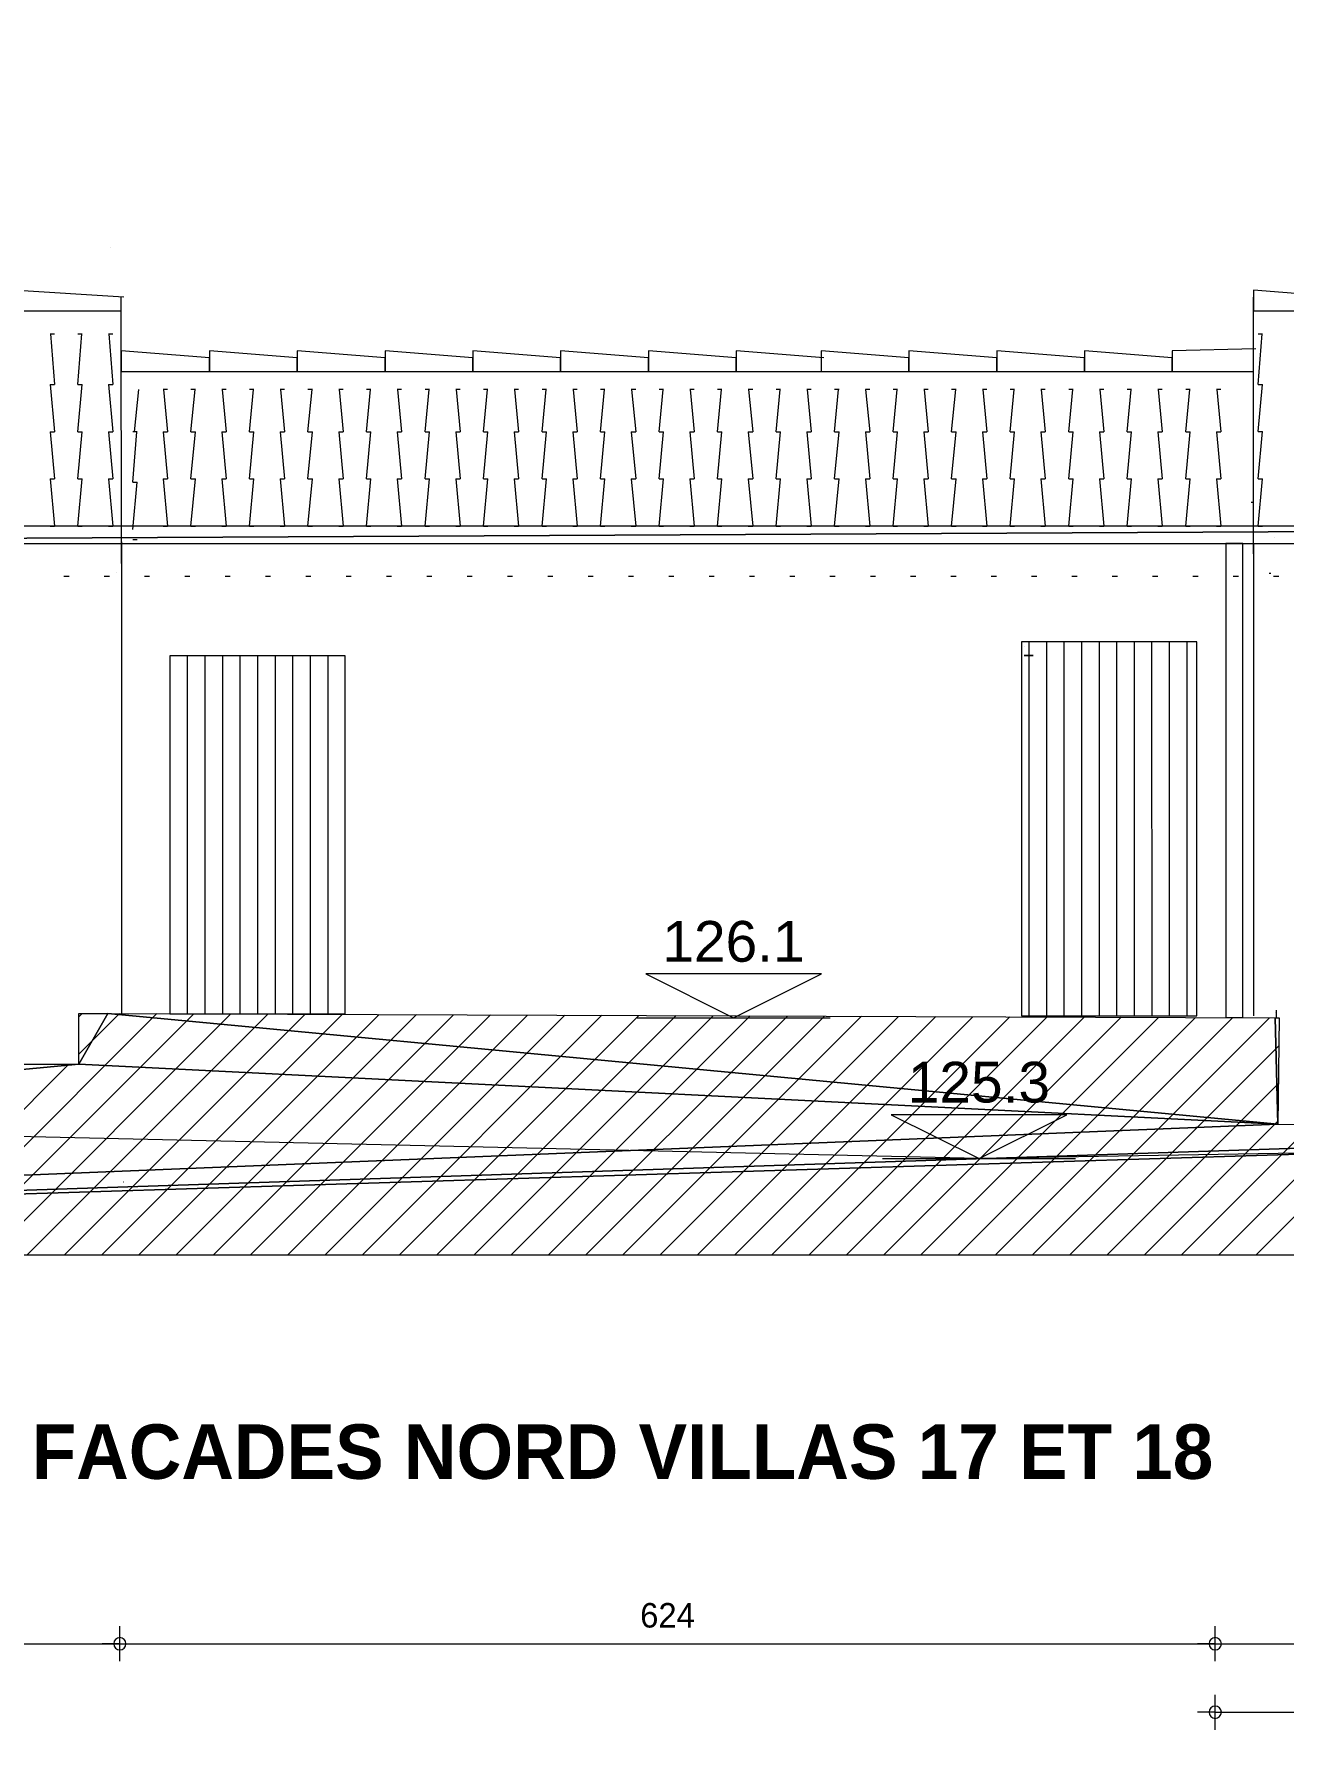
# Model space of a CAD drawing. Header units: metres. Extents: x -36.1 to 26, y -0.1 to 41.9.
# Drawn here: x -4.89 to 2.23, y 15.17 to 24.87 of the extents above; entities that cross this region are included whole.
import ezdxf
from ezdxf.enums import TextEntityAlignment as Align
from ezdxf.lldxf.tags import DXFTag

# ---------------------------------------------------------------- set-up
doc = ezdxf.new("R2010")
doc.units = ezdxf.units.M
doc.header["$MEASUREMENT"] = 0
for name, color, linetype in [('Calque commun', 7, 'Continuous'), ('Calque59', 7, 'Continuous'), ('Cotations', 7, 'Continuous')]:
    doc.layers.add(name, color=color, linetype=linetype)
doc.styles.add('Arial6', font='arial.ttf', dxfattribs={"height": 0.231939})
doc.styles.add('Century Gothic2', font='GOTHIC.TTF', dxfattribs={"height": 0.139636})
doc.styles.add('Century Gothic8', font='GOTHICB.TTF', dxfattribs={"height": 0.31023})
tags = doc.linetypes.add('HIDDEN', pattern=[0.375, 0.25, -0.125]).pattern_tags.tags
tags[6:7] = [DXFTag(74, 4), DXFTag(75, 0), DXFTag(340, '0'), DXFTag(46, 1.0), DXFTag(50, 0.0), DXFTag(44, 0.0), DXFTag(45, 0.0)]
tags[4:5] = [DXFTag(74, 4), DXFTag(75, 0), DXFTag(340, '0'), DXFTag(46, 1.0), DXFTag(50, 0.0), DXFTag(44, 0.0), DXFTag(45, 0.0)]

# ---------------------------------------------------------------- blocks, each defined once
blk = doc.blocks.new('new57')
at = {"layer": 'Calque commun', "color": 5, "linetype": 'Continuous', "lineweight": 9}
blk.add_arc((0, 0), 0.5, 0, 359.9994, dxfattribs=at)
blk = doc.blocks.new('new58')
at = {"layer": 'Calque commun', "color": 5, "linetype": 'Continuous', "lineweight": 9}
blk.add_arc((0, 0), 0.5, 0, 359.9994, dxfattribs=at)
blk = doc.blocks.new('DimLine13271')
at = {"layer": 'Calque commun', "color": 5, "linetype": 'Continuous', "lineweight": 9}
for p, q in [((-10.9986, 15.6024), (-10.9986, 15.8024)), ((-4.3986, 15.6024), (-4.3986, 15.8024)), ((-10.9986, 15.7024), (-11.0986, 15.7024)), ((-10.9986, 15.7024), (-4.3986, 15.7024)), ((-4.3986, 15.7024), (-4.2986, 15.7024))]:
    blk.add_line(p, q, dxfattribs=at)
at = {"layer": 'Calque commun', "color": 5, "linetype": 'Continuous', "lineweight": 9, "xscale": 0.07000000029802322, "yscale": 0.07000000029802322, "zscale": 0.07000000029802322}
for name, p in [('new57', (-10.9986, 15.7024)), ('new58', (-4.3986, 15.7024))]:
    blk.add_blockref(name, p, dxfattribs=at)
at = {"layer": 'Calque commun', "color": 5, "linetype": 'Continuous', "lineweight": 9, "style": 'Century Gothic2'}
blk.add_text('660', height=0.13964, dxfattribs=at).set_placement((-7.6986, 15.7524), align=Align.BOTTOM_CENTER)
blk = doc.blocks.new('new59')
at = {"layer": 'Calque commun', "color": 5, "linetype": 'Continuous', "lineweight": 9}
blk.add_arc((0, 0), 0.5, 0, 359.9994, dxfattribs=at)
blk = doc.blocks.new('new60')
at = {"layer": 'Calque commun', "color": 5, "linetype": 'Continuous', "lineweight": 9}
blk.add_arc((0, 0), 0.5, 0, 359.9994, dxfattribs=at)
blk = doc.blocks.new('DimLine13279')
at = {"layer": 'Calque commun', "color": 5, "linetype": 'Continuous', "lineweight": 9}
for p, q in [((-4.3986, 15.6024), (-4.3986, 15.8024)), ((1.8414, 15.6024), (1.8414, 15.8024)), ((-4.3986, 15.7024), (-4.4986, 15.7024)), ((-4.3986, 15.7024), (1.8414, 15.7024)), ((1.8414, 15.7024), (1.9414, 15.7024))]:
    blk.add_line(p, q, dxfattribs=at)
at = {"layer": 'Calque commun', "color": 5, "linetype": 'Continuous', "lineweight": 9, "xscale": 0.07000000029802322, "yscale": 0.07000000029802322, "zscale": 0.07000000029802322}
for name, p in [('new59', (-4.3986, 15.7024)), ('new60', (1.8414, 15.7024))]:
    blk.add_blockref(name, p, dxfattribs=at)
at = {"layer": 'Calque commun', "color": 5, "linetype": 'Continuous', "lineweight": 9, "style": 'Century Gothic2'}
blk.add_text('624', height=0.13964, dxfattribs=at).set_placement((-1.2786, 15.7524), align=Align.BOTTOM_CENTER)
blk = doc.blocks.new('new61')
at = {"layer": 'Calque commun', "color": 5, "linetype": 'Continuous', "lineweight": 9}
blk.add_arc((0, 0), 0.5, 0, 359.9994, dxfattribs=at)
blk = doc.blocks.new('new62')
at = {"layer": 'Calque commun', "color": 5, "linetype": 'Continuous', "lineweight": 9}
blk.add_arc((0, 0), 0.5, 0, 359.9994, dxfattribs=at)
blk = doc.blocks.new('DimLine13287')
at = {"layer": 'Calque commun', "color": 5, "linetype": 'Continuous', "lineweight": 9}
for p, q in [((1.8414, 15.6024), (1.8414, 15.8024)), ((8.4414, 15.6024), (8.4414, 15.8024)), ((1.8414, 15.7024), (1.7414, 15.7024)), ((1.8414, 15.7024), (8.4414, 15.7024)), ((8.4414, 15.7024), (8.5414, 15.7024))]:
    blk.add_line(p, q, dxfattribs=at)
at = {"layer": 'Calque commun', "color": 5, "linetype": 'Continuous', "lineweight": 9, "xscale": 0.07000000029802322, "yscale": 0.07000000029802322, "zscale": 0.07000000029802322}
for name, p in [('new61', (1.8414, 15.7024)), ('new62', (8.4414, 15.7024))]:
    blk.add_blockref(name, p, dxfattribs=at)
at = {"layer": 'Calque commun', "color": 5, "linetype": 'Continuous', "lineweight": 9, "style": 'Century Gothic2'}
blk.add_text('660', height=0.13964, dxfattribs=at).set_placement((5.1414, 15.7524), align=Align.BOTTOM_CENTER)
blk = doc.blocks.new('new91')
at = {"layer": 'Calque commun', "color": 5, "linetype": 'Continuous', "lineweight": 9}
blk.add_arc((0, 0), 0.5, 0, 359.9994, dxfattribs=at)
blk = doc.blocks.new('new92')
at = {"layer": 'Calque commun', "color": 5, "linetype": 'Continuous', "lineweight": 9}
blk.add_arc((0, 0), 0.5, 0, 359.9994, dxfattribs=at)
blk = doc.blocks.new('DimLine13440')
at = {"layer": 'Calque commun', "color": 5, "linetype": 'Continuous', "lineweight": 9}
for p, q in [((1.8414, 15.2118), (1.8414, 15.4118)), ((4.8414, 15.2118), (4.8414, 15.4118)), ((1.8414, 15.3118), (1.7414, 15.3118)), ((1.8414, 15.3118), (4.8414, 15.3118)), ((4.8414, 15.3118), (4.9414, 15.3118))]:
    blk.add_line(p, q, dxfattribs=at)
at = {"layer": 'Calque commun', "color": 5, "linetype": 'Continuous', "lineweight": 9, "xscale": 0.07000000029802322, "yscale": 0.07000000029802322, "zscale": 0.07000000029802322}
for name, p in [('new91', (1.8414, 15.3118)), ('new92', (4.8414, 15.3118))]:
    blk.add_blockref(name, p, dxfattribs=at)
at = {"layer": 'Calque commun', "color": 5, "linetype": 'Continuous', "lineweight": 9, "style": 'Century Gothic2'}
blk.add_text('300', height=0.13964, dxfattribs=at).set_placement((3.3414, 15.3618), align=Align.BOTTOM_CENTER)
blk = doc.blocks.new('Block4')
at = {"layer": 'Calque commun', "color": 0, "linetype": 'Continuous', "lineweight": 9}
blk.add_line((-0.55, 0), (0.55, 0), dxfattribs=at)
blk.add_polyline3d([(-0.5, 0.25, 0), (0, 0, 0), (0.5, 0.25, 0), (-0.5, 0.25, 0)], dxfattribs=at)
blk = doc.blocks.new('Lvl1')
at = {"layer": 'Calque commun', "color": 0, "linetype": 'ByBlock', "lineweight": -2}
blk.add_blockref('Block4', (0, 0), dxfattribs=at)
blk = doc.blocks.new('new207')
at = {"layer": 'Cotations', "color": 250, "linetype": 'ByBlock', "lineweight": -2}
blk.add_blockref('Lvl1', (-0.9018, 19.2668), dxfattribs=at)
at = {"layer": 'Cotations', "color": 212, "linetype": 'ByBlock', "lineweight": -2, "style": 'Arial6'}
blk.add_text('126.1', height=0.23194, dxfattribs=at).set_placement((-0.9028, 19.5168), align=Align.BOTTOM_CENTER)
blk = doc.blocks.new('new208')
at = {"layer": 'Cotations', "color": 250, "linetype": 'ByBlock', "lineweight": -2}
blk.add_blockref('Lvl1', (0.4963, 18.465), dxfattribs=at)
at = {"layer": 'Cotations', "color": 212, "linetype": 'ByBlock', "lineweight": -2, "style": 'Arial6'}
blk.add_text('125.3', height=0.23194, dxfattribs=at).set_placement((0.4953, 18.715), align=Align.BOTTOM_CENTER)
blk = doc.blocks.new('hatch2')
at = {"layer": 'Calque commun', "color": 7, "linetype": 'Continuous', "lineweight": 9}
for p, q in [((-4.1887, 19.2907), (-5.5645, 17.9149)), ((-3.9774, 19.2899), (-5.3524, 17.9149)), ((-3.7661, 19.2891), (-5.1403, 17.9149)), ((-3.5547, 19.2883), (-4.9281, 17.9149)), ((-3.3434, 19.2875), (-4.716, 17.9149)), ((-4.4001, 19.2915), (-4.6318, 19.0598)), ((-4.6128, 19.2909), (-4.6318, 19.2719)), ((-3.132, 19.2867), (-4.5039, 17.9149)), ((-2.9207, 19.2859), (-4.2917, 17.9149)), ((-2.7094, 19.2852), (-4.0796, 17.9149)), ((-2.498, 19.2844), (-3.8675, 17.9149)), ((-2.2867, 19.2836), (-3.6554, 17.9149)), ((-2.0754, 19.2828), (-3.4432, 17.9149)), ((-1.864, 19.282), (-3.2311, 17.9149)), ((-1.6527, 19.2812), (-3.019, 17.9149)), ((-1.4413, 19.2804), (-2.8068, 17.9149)), ((-1.23, 19.2796), (-2.5947, 17.9149)), ((-1.0187, 19.2788), (-2.3826, 17.9149)), ((-0.8073, 19.278), (-2.1704, 17.9149)), ((-0.596, 19.2772), (-1.9583, 17.9149)), ((-0.3846, 19.2764), (-1.7462, 17.9149)), ((-0.1733, 19.2756), (-1.5341, 17.9149)), ((0.038, 19.2748), (-1.3219, 17.9149)), ((0.2494, 19.274), (-1.1098, 17.9149)), ((0.4607, 19.2733), (-0.8977, 17.9149)), ((0.672, 19.2725), (-0.6855, 17.9149)), ((0.8834, 19.2717), (-0.4734, 17.9149)), ((1.0947, 19.2709), (-0.2613, 17.9149)), ((1.3061, 19.2701), (-0.0491, 17.9149)), ((1.5174, 19.2693), (0.163, 17.9149)), ((1.7287, 19.2685), (0.3751, 17.9149)), ((1.9401, 19.2677), (0.5872, 17.9149)), ((2.1514, 19.2669), (0.7994, 17.9149)), ((2.2044, 19.1078), (1.0115, 17.9149)), ((-4.6894, 19.0022), (-5.7767, 17.9149)), ((2.2015, 18.8928), (1.2236, 17.9149)), ((2.1986, 18.6777), (1.4358, 17.9148)), ((2.3938, 18.6608), (1.6479, 17.9148)), ((2.6054, 18.6602), (1.86, 17.9148)), ((2.8169, 18.6596), (2.0722, 17.9148))]:
    blk.add_line(p, q, dxfattribs=at)
at = {"layer": 'Calque commun', "color": 7, "linetype": 'Continuous', "lineweight": 18}
mesh = blk.add_polyface(dxfattribs=at)
corners = [(-11.8855, 19.0007), (-16.1502, 17.915), (-12.5424, 18.9961), (2.1984, 18.6613), (-4.6318, 19.0022), (2.2066, 19.2668), (2.1839, 19.2668), (6.1197, 18.6503), (7.0133, 18.6363), (-4.466, 19.2917), (-10.8823, 19.0022), (-11.0193, 19.0022), (-4.6318, 19.2908), (11.8477, 17.9037), (8.7898, 17.9037), (8.7898, 17.9148), (8.7898, 18.7363), (11.8477, 18.7363), (-11.0193, 19.0122), (-10.8823, 19.0241), (-16.1485, 18.9961)]
mesh.append_faces([[corners[k] for k in face] for face in [(10, 18, 19)]], dxfattribs={"vtx0": -1, "color": 7})
mesh.append_faces([[corners[k] for k in face] for face in [(0, 1, 2), (13, 15, 17)]], dxfattribs={"vtx0": -1, "vtx1": -1, "color": 7})
mesh.append_faces([[corners[k] for k in face] for face in [(3, 1, 4), (3, 4, 9), (10, 1, 11)]], dxfattribs={"vtx0": -1, "vtx1": -1, "vtx2": -1, "color": 7})
mesh.append_faces([[corners[k] for k in face] for face in [(1, 3, 7), (1, 7, 8), (10, 11, 18), (3, 9, 6)]], dxfattribs={"vtx0": -1, "vtx2": -1, "color": 7})
mesh.append_faces([[corners[k] for k in face] for face in [(5, 3, 6)]], dxfattribs={"vtx1": -1, "color": 7})
mesh.append_faces([[corners[k] for k in face] for face in [(15, 1, 8), (0, 11, 1), (16, 17, 15), (10, 4, 1), (8, 16, 15)]], dxfattribs={"vtx1": -1, "vtx2": -1, "color": 7})
mesh.append_faces([[corners[k] for k in face] for face in [(4, 12, 9), (13, 14, 15), (1, 20, 2)]], dxfattribs={"vtx2": -1, "color": 7})
blk = doc.blocks.new('hatch7')
at = {"layer": 'Calque commun', "color": 8, "linetype": 'Continuous', "lineweight": 9}
for p, q in [((-4.1144, 21.329), (-4.1143, 19.2903)), ((-4.0144, 21.329), (-4.0143, 19.2903)), ((-3.9144, 21.329), (-3.9143, 19.2903)), ((-3.8144, 21.329), (-3.8143, 19.2903)), ((-3.7144, 21.329), (-3.7143, 19.2903)), ((-3.6144, 21.329), (-3.6143, 19.2903)), ((-3.5144, 21.329), (-3.5143, 19.2903)), ((-3.4144, 21.329), (-3.4143, 19.2903)), ((-3.3144, 21.329), (-3.3143, 19.2903)), ((-3.2144, 21.329), (-3.2143, 19.2903))]:
    blk.add_line(p, q, dxfattribs=at)
at = {"layer": 'Calque commun', "color": 7, "linetype": 'Continuous', "lineweight": 9}
mesh = blk.add_polyface(dxfattribs=at)
corners = [(-3.1144, 21.329), (-4.1144, 21.329), (-4.1144, 19.2903), (-3.1144, 19.2903)]
mesh.append_faces([[corners[k] for k in face] for face in [(0, 1, 2, 3)]], dxfattribs={"color": 7})
blk = doc.blocks.new('hatch8')
at = {"layer": 'Calque commun', "color": 8, "linetype": 'Continuous', "lineweight": 9}
for p, q in [((0.7794, 21.4081), (0.7795, 19.279)), ((0.8794, 21.4081), (0.8795, 19.279)), ((0.9794, 21.4081), (0.9795, 19.279)), ((1.0794, 21.4081), (1.0795, 19.279)), ((1.1794, 21.4081), (1.1795, 19.279)), ((1.2794, 21.4081), (1.2795, 19.279)), ((1.3794, 21.4081), (1.3795, 19.279)), ((1.4794, 21.4081), (1.4795, 19.279)), ((1.5794, 21.4081), (1.5795, 19.279)), ((1.6794, 21.4081), (1.6795, 19.279))]:
    blk.add_line(p, q, dxfattribs=at)
at = {"layer": 'Calque commun', "color": 7, "linetype": 'Continuous', "lineweight": 9}
mesh = blk.add_polyface(dxfattribs=at)
corners = [(1.7375, 21.4081), (0.7375, 21.4081), (0.7375, 19.279), (1.7375, 19.279)]
mesh.append_faces([[corners[k] for k in face] for face in [(0, 1, 2, 3)]], dxfattribs={"color": 7})
blk = doc.blocks.new('toit facade 17 18')
at = {"layer": 'Calque commun', "color": 7, "linetype": 'Continuous', "lineweight": 9}
for p, q in [((77.18, -19.9853), (77.1796, -18.4685)), ((83.6288, -19.8254), (83.6284, -18.4685)), ((83.6287, -19.9303), (83.6284, -18.8706))]:
    blk.add_line(p, q, dxfattribs=at)
at = {"layer": 'Calque commun', "color": 32, "linetype": 'Continuous', "lineweight": 9}
blk.add_line((83.6157, -19.6353), (83.6254, -19.6353), dxfattribs=at)
at = {"layer": 'Calque59', "color": 32, "linetype": 'Continuous', "lineweight": 9}
for p, q in [((76.7736, -18.6777), (76.7985, -18.6777)), ((76.7755, -18.6782), (76.7985, -18.9662)), ((76.932, -18.6777), (76.9569, -18.6777)), ((76.932, -18.9662), (76.955, -18.6782)), ((77.1069, -18.6777), (77.1319, -18.6777)), ((77.1088, -18.6782), (77.1319, -18.9662)), ((83.6562, -18.6772), (83.6813, -18.6772)), ((83.6562, -18.9657), (83.6793, -18.6778)), ((76.7736, -18.9662), (76.7985, -19.2349)), ((76.7736, -18.9662), (76.7985, -18.9662)), ((76.932, -19.2349), (76.9569, -18.9662)), ((76.932, -18.9662), (76.9569, -18.9662)), ((77.1069, -18.9662), (77.1319, -19.2349)), ((77.1069, -18.9662), (77.1319, -18.9662)), ((77.2554, -19.2349), (77.2785, -18.9935)), ((77.418, -18.993), (77.443, -18.993)), ((77.42, -18.9935), (77.443, -19.2349)), ((77.5763, -18.993), (77.6014, -18.993)), ((77.5763, -19.2349), (77.5994, -18.9935)), ((77.7514, -18.993), (77.7763, -18.993)), ((77.7532, -18.9935), (77.7763, -19.2349)), ((77.9097, -18.993), (77.9346, -18.993)), ((77.9097, -19.2349), (77.9328, -18.9935)), ((78.0846, -18.993), (78.1097, -18.993)), ((78.0866, -18.9935), (78.1097, -19.2349)), ((78.243, -18.993), (78.268, -18.993)), ((78.243, -19.2349), (78.266, -18.9935)), ((78.418, -18.993), (78.443, -18.993)), ((78.42, -18.9935), (78.443, -19.2349)), ((78.5763, -18.993), (78.6014, -18.993)), ((78.5763, -19.2349), (78.5994, -18.9935)), ((78.7514, -18.993), (78.7763, -18.993)), ((78.7532, -18.9935), (78.7763, -19.2349)), ((78.9097, -18.993), (78.9346, -18.993)), ((78.9097, -19.2349), (78.9328, -18.9935)), ((79.0846, -18.993), (79.1097, -18.993)), ((79.0866, -18.9935), (79.1097, -19.2349)), ((79.243, -18.993), (79.268, -18.993)), ((79.243, -19.2349), (79.266, -18.9935)), ((79.418, -18.993), (79.443, -18.993)), ((79.42, -18.9935), (79.443, -19.2349)), ((79.5763, -18.993), (79.6014, -18.993)), ((79.5763, -19.2349), (79.5994, -18.9935)), ((79.7514, -18.993), (79.7763, -18.993)), ((79.7532, -18.9935), (79.7763, -19.2349)), ((79.9097, -18.993), (79.9346, -18.993)), ((79.9097, -19.2349), (79.9328, -18.9935)), ((80.0846, -18.993), (80.1097, -18.993)), ((80.0866, -18.9935), (80.1097, -19.2349)), ((80.243, -18.993), (80.268, -18.993)), ((80.243, -19.2349), (80.266, -18.9935)), ((80.418, -18.993), (80.443, -18.993)), ((80.42, -18.9935), (80.443, -19.2349)), ((80.5763, -18.993), (80.6014, -18.993)), ((80.5763, -19.2349), (80.5994, -18.9935)), ((80.7514, -18.993), (80.7763, -18.993)), ((80.7532, -18.9935), (80.7763, -19.2349)), ((80.9097, -18.993), (80.9346, -18.993)), ((80.9097, -19.2349), (80.9328, -18.9935)), ((81.0846, -18.993), (81.1097, -18.993)), ((81.0866, -18.9935), (81.1097, -19.2349)), ((81.243, -18.993), (81.268, -18.993)), ((81.243, -19.2349), (81.266, -18.9935)), ((81.418, -18.993), (81.4429, -18.993)), ((81.4198, -18.9935), (81.4429, -19.2349)), ((81.5763, -18.993), (81.6012, -18.993)), ((81.5763, -19.2349), (81.5994, -18.9935)), ((81.7513, -18.993), (81.7763, -18.993)), ((81.7532, -18.9935), (81.7763, -19.2349)), ((81.9096, -18.993), (81.9346, -18.993)), ((81.9096, -19.2349), (81.9327, -18.9935)), ((82.0846, -18.993), (82.1097, -18.993)), ((82.0866, -18.9935), (82.1097, -19.2349)), ((82.243, -18.993), (82.268, -18.993)), ((82.243, -19.2349), (82.266, -18.9935)), ((82.418, -18.993), (82.4429, -18.993)), ((82.4198, -18.9935), (82.4429, -19.2349)), ((82.5763, -18.993), (82.6012, -18.993)), ((82.5763, -19.2349), (82.5994, -18.9935)), ((82.7513, -18.993), (82.7763, -18.993)), ((82.7532, -18.9935), (82.7763, -19.2349)), ((82.9096, -18.993), (82.9346, -18.993)), ((82.9096, -19.2349), (82.9327, -18.9935)), ((83.0846, -18.993), (83.1097, -18.993)), ((83.0866, -18.9935), (83.1097, -19.2349)), ((83.243, -18.993), (83.268, -18.993)), ((83.243, -19.2349), (83.266, -18.9935)), ((83.418, -18.993), (83.4429, -18.993)), ((83.4198, -18.9935), (83.4429, -19.2349)), ((83.6562, -19.2344), (83.6813, -18.9657)), ((83.6562, -18.9657), (83.6813, -18.9657)), ((76.7736, -19.2349), (76.7985, -19.5036)), ((76.7736, -19.2349), (76.7985, -19.2349)), ((76.932, -19.5036), (76.9569, -19.2349)), ((76.932, -19.2349), (76.9569, -19.2349)), ((77.1069, -19.2349), (77.1319, -19.5036)), ((77.1069, -19.2349), (77.1319, -19.2349)), ((77.2449, -19.2344), (77.2699, -19.2344)), ((77.2449, -19.5228), (77.2679, -19.2349)), ((77.418, -19.2349), (77.443, -19.5036)), ((77.418, -19.2349), (77.443, -19.2349)), ((77.5763, -19.5036), (77.6014, -19.2349)), ((77.5763, -19.2349), (77.6014, -19.2349)), ((77.7514, -19.2349), (77.7763, -19.5036)), ((77.7514, -19.2349), (77.7763, -19.2349)), ((77.9097, -19.5036), (77.9346, -19.2349)), ((77.9097, -19.2349), (77.9346, -19.2349)), ((78.0846, -19.2349), (78.1097, -19.5036)), ((78.0846, -19.2349), (78.1097, -19.2349)), ((78.243, -19.5036), (78.268, -19.2349)), ((78.243, -19.2349), (78.268, -19.2349)), ((78.418, -19.2349), (78.443, -19.5036)), ((78.418, -19.2349), (78.443, -19.2349)), ((78.5763, -19.5036), (78.6014, -19.2349)), ((78.5763, -19.2349), (78.6014, -19.2349)), ((78.7514, -19.2349), (78.7763, -19.5036)), ((78.7514, -19.2349), (78.7763, -19.2349)), ((78.9097, -19.5036), (78.9346, -19.2349)), ((78.9097, -19.2349), (78.9346, -19.2349)), ((79.0846, -19.2349), (79.1097, -19.5036)), ((79.0846, -19.2349), (79.1097, -19.2349)), ((79.243, -19.5036), (79.268, -19.2349)), ((79.243, -19.2349), (79.268, -19.2349)), ((79.418, -19.2349), (79.443, -19.5036)), ((79.418, -19.2349), (79.443, -19.2349)), ((79.5763, -19.5036), (79.6014, -19.2349)), ((79.5763, -19.2349), (79.6014, -19.2349)), ((79.7514, -19.2349), (79.7763, -19.5036)), ((79.7514, -19.2349), (79.7763, -19.2349)), ((79.9097, -19.5036), (79.9346, -19.2349)), ((79.9097, -19.2349), (79.9346, -19.2349)), ((80.0846, -19.2349), (80.1097, -19.5036)), ((80.0846, -19.2349), (80.1097, -19.2349)), ((80.243, -19.5036), (80.268, -19.2349)), ((80.243, -19.2349), (80.268, -19.2349)), ((80.418, -19.2349), (80.443, -19.5036)), ((80.418, -19.2349), (80.443, -19.2349)), ((80.5763, -19.5036), (80.6014, -19.2349)), ((80.5763, -19.2349), (80.6014, -19.2349)), ((80.7514, -19.2349), (80.7763, -19.5036)), ((80.7514, -19.2349), (80.7763, -19.2349)), ((80.9097, -19.5036), (80.9346, -19.2349)), ((80.9097, -19.2349), (80.9346, -19.2349)), ((81.0846, -19.2349), (81.1097, -19.5036)), ((81.0846, -19.2349), (81.1097, -19.2349)), ((81.243, -19.5036), (81.268, -19.2349)), ((81.243, -19.2349), (81.268, -19.2349)), ((81.418, -19.2349), (81.4429, -19.5036)), ((81.418, -19.2349), (81.4429, -19.2349)), ((81.5763, -19.5036), (81.6012, -19.2349)), ((81.5763, -19.2349), (81.6012, -19.2349)), ((81.7513, -19.2349), (81.7763, -19.5036)), ((81.7513, -19.2349), (81.7763, -19.2349)), ((81.9096, -19.5036), (81.9346, -19.2349)), ((81.9096, -19.2349), (81.9346, -19.2349)), ((82.0846, -19.2349), (82.1097, -19.5036)), ((82.0846, -19.2349), (82.1097, -19.2349)), ((82.243, -19.5036), (82.268, -19.2349)), ((82.243, -19.2349), (82.268, -19.2349)), ((82.418, -19.2349), (82.4429, -19.5036)), ((82.418, -19.2349), (82.4429, -19.2349)), ((82.5763, -19.5036), (82.6012, -19.2349)), ((82.5763, -19.2349), (82.6012, -19.2349)), ((82.7513, -19.2349), (82.7763, -19.5036)), ((82.7513, -19.2349), (82.7763, -19.2349)), ((82.9096, -19.5036), (82.9346, -19.2349)), ((82.9096, -19.2349), (82.9346, -19.2349)), ((83.0846, -19.2349), (83.1097, -19.5036)), ((83.0846, -19.2349), (83.1097, -19.2349)), ((83.243, -19.5036), (83.268, -19.2349)), ((83.243, -19.2349), (83.268, -19.2349)), ((83.418, -19.2349), (83.4429, -19.5036)), ((83.418, -19.2349), (83.4429, -19.2349)), ((83.6562, -19.5031), (83.6813, -19.2344)), ((83.6562, -19.2344), (83.6813, -19.2344)), ((76.7736, -19.5036), (76.7985, -19.7723)), ((76.7736, -19.5036), (76.7985, -19.5036)), ((76.932, -19.7723), (76.9569, -19.5036)), ((76.932, -19.5036), (76.9569, -19.5036)), ((77.1069, -19.5036), (77.1319, -19.7723)), ((77.1069, -19.5036), (77.1319, -19.5036)), ((77.2449, -19.7916), (77.2699, -19.5228)), ((77.2449, -19.5228), (77.2699, -19.5228)), ((77.418, -19.5036), (77.443, -19.7723)), ((77.418, -19.5036), (77.443, -19.5036)), ((77.5763, -19.7723), (77.6014, -19.5036)), ((77.5763, -19.5036), (77.6014, -19.5036)), ((77.7514, -19.5036), (77.7763, -19.7723)), ((77.7514, -19.5036), (77.7763, -19.5036)), ((77.9097, -19.7723), (77.9346, -19.5036)), ((77.9097, -19.5036), (77.9346, -19.5036)), ((78.0846, -19.5036), (78.1097, -19.7723)), ((78.0846, -19.5036), (78.1097, -19.5036)), ((78.243, -19.7723), (78.268, -19.5036)), ((78.243, -19.5036), (78.268, -19.5036)), ((78.418, -19.5036), (78.443, -19.7723)), ((78.418, -19.5036), (78.443, -19.5036)), ((78.5763, -19.7723), (78.6014, -19.5036)), ((78.5763, -19.5036), (78.6014, -19.5036)), ((78.7514, -19.5036), (78.7763, -19.7723)), ((78.7514, -19.5036), (78.7763, -19.5036)), ((78.9097, -19.7723), (78.9346, -19.5036)), ((78.9097, -19.5036), (78.9346, -19.5036)), ((79.0846, -19.5036), (79.1097, -19.7723)), ((79.0846, -19.5036), (79.1097, -19.5036)), ((79.243, -19.7723), (79.268, -19.5036)), ((79.243, -19.5036), (79.268, -19.5036)), ((79.418, -19.5036), (79.443, -19.7723)), ((79.418, -19.5036), (79.443, -19.5036)), ((79.5763, -19.7723), (79.6014, -19.5036)), ((79.5763, -19.5036), (79.6014, -19.5036)), ((79.7514, -19.5036), (79.7763, -19.7723)), ((79.7514, -19.5036), (79.7763, -19.5036)), ((79.9097, -19.7723), (79.9346, -19.5036)), ((79.9097, -19.5036), (79.9346, -19.5036)), ((80.0846, -19.5036), (80.1097, -19.7723)), ((80.0846, -19.5036), (80.1097, -19.5036)), ((80.243, -19.7723), (80.268, -19.5036)), ((80.243, -19.5036), (80.268, -19.5036)), ((80.418, -19.5036), (80.443, -19.7723)), ((80.418, -19.5036), (80.443, -19.5036)), ((80.5763, -19.7723), (80.6014, -19.5036)), ((80.5763, -19.5036), (80.6014, -19.5036)), ((80.7514, -19.5036), (80.7763, -19.7723)), ((80.7514, -19.5036), (80.7763, -19.5036)), ((80.9097, -19.7723), (80.9346, -19.5036)), ((80.9097, -19.5036), (80.9346, -19.5036)), ((81.0846, -19.5036), (81.1097, -19.7723)), ((81.0846, -19.5036), (81.1097, -19.5036)), ((81.243, -19.7723), (81.268, -19.5036)), ((81.243, -19.5036), (81.268, -19.5036)), ((81.418, -19.5036), (81.4429, -19.7723)), ((81.418, -19.5036), (81.4429, -19.5036)), ((81.5763, -19.7723), (81.6012, -19.5036)), ((81.5763, -19.5036), (81.6012, -19.5036)), ((81.7513, -19.5036), (81.7763, -19.7723)), ((81.7513, -19.5036), (81.7763, -19.5036)), ((81.9096, -19.7723), (81.9346, -19.5036)), ((81.9096, -19.5036), (81.9346, -19.5036)), ((82.0846, -19.5036), (82.1097, -19.7723)), ((82.0846, -19.5036), (82.1097, -19.5036)), ((82.243, -19.7723), (82.268, -19.5036)), ((82.243, -19.5036), (82.268, -19.5036)), ((82.418, -19.5036), (82.4429, -19.7723)), ((82.418, -19.5036), (82.4429, -19.5036)), ((82.5763, -19.7723), (82.6012, -19.5036)), ((82.5763, -19.5036), (82.6012, -19.5036)), ((82.7513, -19.5036), (82.7763, -19.7723)), ((82.7513, -19.5036), (82.7763, -19.5036)), ((82.9096, -19.7723), (82.9346, -19.5036)), ((82.9096, -19.5036), (82.9346, -19.5036)), ((83.0846, -19.5036), (83.1097, -19.7723)), ((83.0846, -19.5036), (83.1097, -19.5036)), ((83.243, -19.7723), (83.268, -19.5036)), ((83.243, -19.5036), (83.268, -19.5036)), ((83.418, -19.5036), (83.4429, -19.7723)), ((83.418, -19.5036), (83.4429, -19.5036)), ((83.6562, -19.7719), (83.6813, -19.5031)), ((83.6562, -19.5031), (83.6813, -19.5031)), ((76.7736, -19.7723), (76.7985, -19.7723)), ((76.932, -19.7723), (76.9569, -19.7723)), ((77.1069, -19.7723), (77.1319, -19.7723)), ((77.418, -19.7723), (77.443, -19.7723)), ((77.5763, -19.7723), (77.6014, -19.7723)), ((77.7514, -19.7723), (77.7763, -19.7723)), ((77.9097, -19.7723), (77.9346, -19.7723)), ((78.0846, -19.7723), (78.1097, -19.7723)), ((78.243, -19.7723), (78.268, -19.7723)), ((78.418, -19.7723), (78.443, -19.7723)), ((78.5763, -19.7723), (78.6014, -19.7723)), ((78.7514, -19.7723), (78.7763, -19.7723)), ((78.9097, -19.7723), (78.9346, -19.7723)), ((79.0846, -19.7723), (79.1097, -19.7723)), ((79.243, -19.7723), (79.268, -19.7723)), ((79.418, -19.7723), (79.443, -19.7723)), ((79.5763, -19.7723), (79.6014, -19.7723)), ((79.7514, -19.7723), (79.7763, -19.7723)), ((79.9097, -19.7723), (79.9346, -19.7723)), ((80.0846, -19.7723), (80.1097, -19.7723)), ((80.243, -19.7723), (80.268, -19.7723)), ((80.418, -19.7723), (80.443, -19.7723)), ((80.5763, -19.7723), (80.6014, -19.7723)), ((80.7514, -19.7723), (80.7763, -19.7723)), ((80.9097, -19.7723), (80.9346, -19.7723)), ((81.0846, -19.7723), (81.1097, -19.7723)), ((81.243, -19.7723), (81.268, -19.7723)), ((81.418, -19.7723), (81.4429, -19.7723)), ((81.5763, -19.7723), (81.6012, -19.7723)), ((81.7513, -19.7723), (81.7763, -19.7723)), ((81.9096, -19.7723), (81.9346, -19.7723)), ((82.0846, -19.7723), (82.1097, -19.7723)), ((82.243, -19.7723), (82.268, -19.7723)), ((82.418, -19.7723), (82.4429, -19.7723)), ((82.5763, -19.7723), (82.6012, -19.7723)), ((82.7513, -19.7723), (82.7763, -19.7723)), ((82.9096, -19.7723), (82.9346, -19.7723)), ((83.0846, -19.7723), (83.1097, -19.7723)), ((83.243, -19.7723), (83.268, -19.7723)), ((83.418, -19.7723), (83.4429, -19.7723)), ((83.6563, -19.7723), (83.6813, -19.7723)), ((77.2449, -19.848), (77.2699, -19.848)), ((76.8519, -20.0577), (76.8816, -20.0577)), ((77.0816, -20.0577), (77.1114, -20.0577)), ((77.3113, -20.0577), (77.3411, -20.0577)), ((77.5411, -20.0577), (77.5708, -20.0577)), ((77.7708, -20.0577), (77.8005, -20.0577)), ((78.0005, -20.0577), (78.0303, -20.0577)), ((78.2303, -20.0577), (78.26, -20.0577)), ((78.46, -20.0577), (78.4897, -20.0577)), ((78.6897, -20.0577), (78.7195, -20.0577)), ((78.9194, -20.0577), (78.9492, -20.0577)), ((79.1492, -20.0577), (79.1789, -20.0577)), ((79.3789, -20.0577), (79.4086, -20.0577)), ((79.6086, -20.0577), (79.6384, -20.0577)), ((79.8384, -20.0577), (79.8681, -20.0577)), ((80.0681, -20.0577), (80.0978, -20.0577)), ((80.2978, -20.0577), (80.3276, -20.0577)), ((80.5275, -20.0577), (80.5573, -20.0577)), ((80.7573, -20.0577), (80.787, -20.0577)), ((80.987, -20.0577), (81.0167, -20.0577)), ((81.2167, -20.0577), (81.2465, -20.0577)), ((81.4465, -20.0577), (81.4762, -20.0577)), ((81.6762, -20.0577), (81.7059, -20.0577)), ((81.9059, -20.0577), (81.9357, -20.0577)), ((82.1357, -20.0577), (82.1654, -20.0577)), ((82.3654, -20.0577), (82.3951, -20.0577)), ((82.5951, -20.0577), (82.6248, -20.0577)), ((82.8248, -20.0577), (82.8546, -20.0577)), ((83.0546, -20.0577), (83.0843, -20.0577)), ((83.2843, -20.0577), (83.314, -20.0577)), ((83.514, -20.0577), (83.5438, -20.0577)), ((83.7438, -20.0577), (83.7735, -20.0577))]:
    blk.add_line(p, q, dxfattribs=at)
for points in [[(77.1939, -18.4685, 0), (76.5577, -18.4286, 0), (76.5577, -18.5464, 0), (77.1796, -18.5464, 0)], [(84.1309, -18.4687, 0), (83.6284, -18.4286, 0), (83.6284, -18.5464, 0), (84.1309, -18.5464, 0), (84.1309, -18.4687, 0)], [(77.6821, -18.815, 0), (77.1796, -18.775, 0), (77.1796, -18.8928, 0), (77.6821, -18.8928, 0), (77.6821, -18.815, 0)], [(78.1821, -18.815, 0), (77.6821, -18.775, 0), (77.6821, -18.8928, 0), (78.1821, -18.8928, 0), (78.1821, -18.815, 0)], [(78.6821, -18.815, 0), (78.1821, -18.775, 0), (78.1821, -18.8928, 0), (78.6821, -18.8928, 0), (78.6821, -18.815, 0)], [(79.1821, -18.815, 0), (78.6821, -18.775, 0), (78.6821, -18.8928, 0), (79.1821, -18.8928, 0), (79.1821, -18.815, 0)], [(79.6821, -18.815, 0), (79.1821, -18.775, 0), (79.1821, -18.8928, 0), (79.6821, -18.8928, 0), (79.6821, -18.815, 0)], [(80.1821, -18.815, 0), (79.6821, -18.775, 0), (79.6821, -18.8928, 0), (80.1821, -18.8928, 0), (80.1821, -18.815, 0)], [(80.6821, -18.815, 0), (80.1821, -18.775, 0), (80.1821, -18.8928, 0), (80.6821, -18.8928, 0), (80.6821, -18.815, 0)], [(81.1809, -18.8149, 0), (80.6821, -18.775, 0), (80.6821, -18.8928, 0), (81.1666, -18.8928, 0)], [(81.6666, -18.815, 0), (81.1666, -18.775, 0), (81.1666, -18.8928, 0), (81.6666, -18.8928, 0), (81.6666, -18.815, 0)], [(82.1666, -18.815, 0), (81.6666, -18.775, 0), (81.6666, -18.8928, 0), (82.1666, -18.8928, 0), (82.1666, -18.815, 0)], [(82.6666, -18.815, 0), (82.1666, -18.775, 0), (82.1666, -18.8928, 0), (82.6666, -18.8928, 0), (82.6666, -18.815, 0)], [(83.1666, -18.815, 0), (82.6666, -18.775, 0), (82.6666, -18.8928, 0), (83.1666, -18.8928, 0), (83.1666, -18.815, 0)], [(83.6427, -18.7621, 0), (83.1666, -18.775, 0), (83.1666, -18.8928, 0), (83.6284, -18.8928, 0)]]:
    blk.add_polyline3d(points, dxfattribs=at)

msp = doc.modelspace()

# ---------------------------------------------------------------- linework, layer by layer
at = {"layer": 'Calque commun', "color": 7, "linetype": 'Continuous', "lineweight": 9}
for p, q in [((-4.452, 23.6565), (-4.452, 23.6565)), ((2.1898, 22.0706), (2.1898, 22.0705)), ((2.1898, 22.0705), (2.1898, 22.0706)), ((-4.3898, 21.9772), (-4.3898, 19.2916)), ((2.0589, 21.9674), (2.0589, 19.279)), ((2.1803, 22.0036), (2.1803, 22.0036)), ((-4.4197, 21.8036), (-4.4197, 21.8036)), ((-4.4197, 21.8036), (-4.4197, 21.8036)), ((2.1575, 21.7967), (2.148, 21.7967)), ((0.7535, 21.3812), (0.7535, 21.3812)), ((0.8035, 21.3312), (0.7535, 21.3312)), ((0.7535, 21.3312), (0.8035, 21.3312)), ((0.7786, 21.3311), (0.7786, 21.3311)), ((0.7786, 21.3311), (0.7786, 21.3311)), ((2.1898, 19.2668), (2.1898, 19.3112)), ((2.1839, 19.2968), (2.1839, 19.2968)), ((2.1839, 19.2968), (2.1839, 19.2968)), ((2.1839, 19.2668), (2.1839, 19.2668)), ((2.1839, 19.2668), (2.1839, 19.2668)), ((2.1839, 19.2668), (2.1839, 19.2668)), ((2.1839, 19.2668), (2.1839, 19.2668)), ((-4.3754, 18.3313), (-4.3782, 18.3313))]:
    msp.add_line(p, q, dxfattribs=at)
at = {"layer": 'Calque commun', "color": 26, "linetype": 'HIDDEN', "lineweight": 18, "flags": 128}
msp.add_lwpolyline([(-13.1768, 18.7974), (-13.2119, 18.7799), (0.4954, 18.467), (5.6102, 18.5532), (8.8846, 18.7179)], dxfattribs=at)

# ---------------------------------------------------------------- block references
at = {"layer": 'Calque commun', "color": 0, "linetype": 'ByBlock', "lineweight": -2}
for name, p in [('toit facade 17 18', (-81.5697, 41.8398)), ('hatch8', (0, 0)), ('hatch7', (0, 0)), ('hatch2', (0, 0))]:
    msp.add_blockref(name, p, dxfattribs=at)
at = {"layer": 'Calque commun', "color": 5, "linetype": 'Continuous', "lineweight": 9}
for name in ['DimLine13271', 'DimLine13279', 'DimLine13287', 'DimLine13440']:
    msp.add_blockref(name, (0, 0), dxfattribs=at)
at = {"layer": 'Cotations', "color": 212, "linetype": 'ByBlock', "lineweight": -2}
for name in ['new207', 'new208']:
    msp.add_blockref(name, (0, 0), dxfattribs=at)

# ---------------------------------------------------------------- texts
at = {"layer": 'Calque commun', "color": 5, "linetype": 'ByBlock', "lineweight": -2, "style": 'Century Gothic8'}
msp.add_text('FACADES NORD VILLAS 17 ET 18', height=0.31023, dxfattribs=at).set_placement((-4.9007, 16.9514), align=Align.TOP_LEFT)

# ---------------------------------------------------------------- meshes
at = {"layer": 'Calque commun', "color": 7, "linetype": 'Continuous', "lineweight": 9}
mesh = msp.add_polyface(dxfattribs=at)
corners = [(25.9622, 41.8575), (-34.0378, 41.8575), (-34.0378, -0.1425), (25.9622, -0.1425)]
mesh.append_faces([[corners[k] for k in face] for face in [(0, 1, 2, 3)]], dxfattribs={"color": 7})
at = {"layer": 'Calque commun', "color": 8, "linetype": 'Continuous', "lineweight": 9}
mesh = msp.add_polyface(dxfattribs=at)
corners = [(-10.9823, 21.9674), (-10.9823, 18.9155), (-10.8823, 18.9155), (-10.8823, 21.9674), (-11.0181, 22.0674), (8.4679, 22.0674), (-11.0181, 21.9674), (8.4679, 21.9674)]
mesh.append_faces([[corners[k] for k in face] for face in [(3, 4, 0)]], dxfattribs={"vtx0": -1, "vtx1": -1, "vtx2": -1, "color": 8})
mesh.append_faces([[corners[k] for k in face] for face in [(3, 5, 4)]], dxfattribs={"vtx0": -1, "vtx2": -1, "color": 8})
mesh.append_faces([[corners[k] for k in face] for face in [(6, 0, 4)]], dxfattribs={"vtx1": -1, "color": 8})
mesh.append_faces([[corners[k] for k in face] for face in [(2, 3, 0)]], dxfattribs={"vtx1": -1, "vtx2": -1, "color": 8})
mesh.append_faces([[corners[k] for k in face] for face in [(0, 1, 2), (3, 7, 5)]], dxfattribs={"vtx2": -1, "color": 8})
at = {"layer": 'Cotations', "color": 7, "linetype": 'Continuous', "lineweight": 9}
mesh = msp.add_polyface(dxfattribs=at)
corners = [(1.9994, 21.9674), (1.9026, 21.9674), (1.9026, 19.2678), (1.9994, 19.2678)]
mesh.append_faces([[corners[k] for k in face] for face in [(0, 1, 2, 3)]], dxfattribs={"color": 7})

doc.saveas('drawing.dxf')
